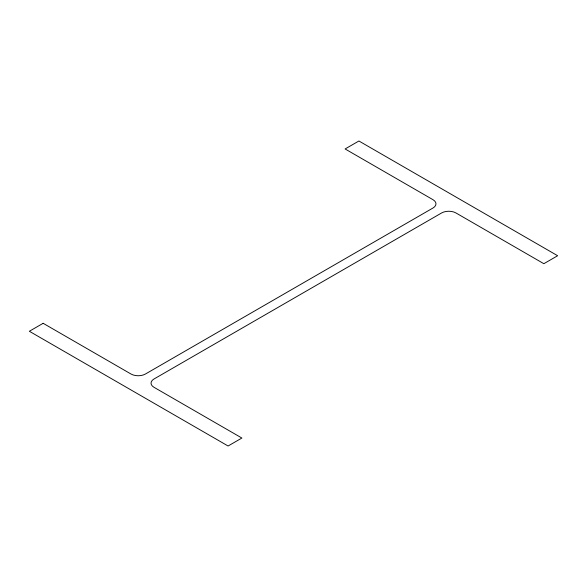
<?xml version="1.0" encoding="UTF-8"?>
<svg xmlns="http://www.w3.org/2000/svg" width="587" height="587" viewBox="0 0 587 587"><rect width="100%" height="100%" fill="white"/><g stroke="black" fill="none" stroke-linecap="round" stroke-linejoin="round"><path stroke-width="0.88" d="M43.152 323.298L29.35 331.266L228.086 446.003L241.888 438.041L153.985 387.288A10.14 5.855 0 0 1 153.985 379.011L441.615 212.956A10.14 5.855 0 0 1 455.952 212.956L543.848 263.702L557.65 255.734L358.914 140.997L345.112 148.959L433.015 199.712A10.14 5.855 0 0 1 433.015 207.989L145.385 374.044A10.14 5.855 0 0 1 131.048 374.044L43.152 323.298"/></g></svg>
